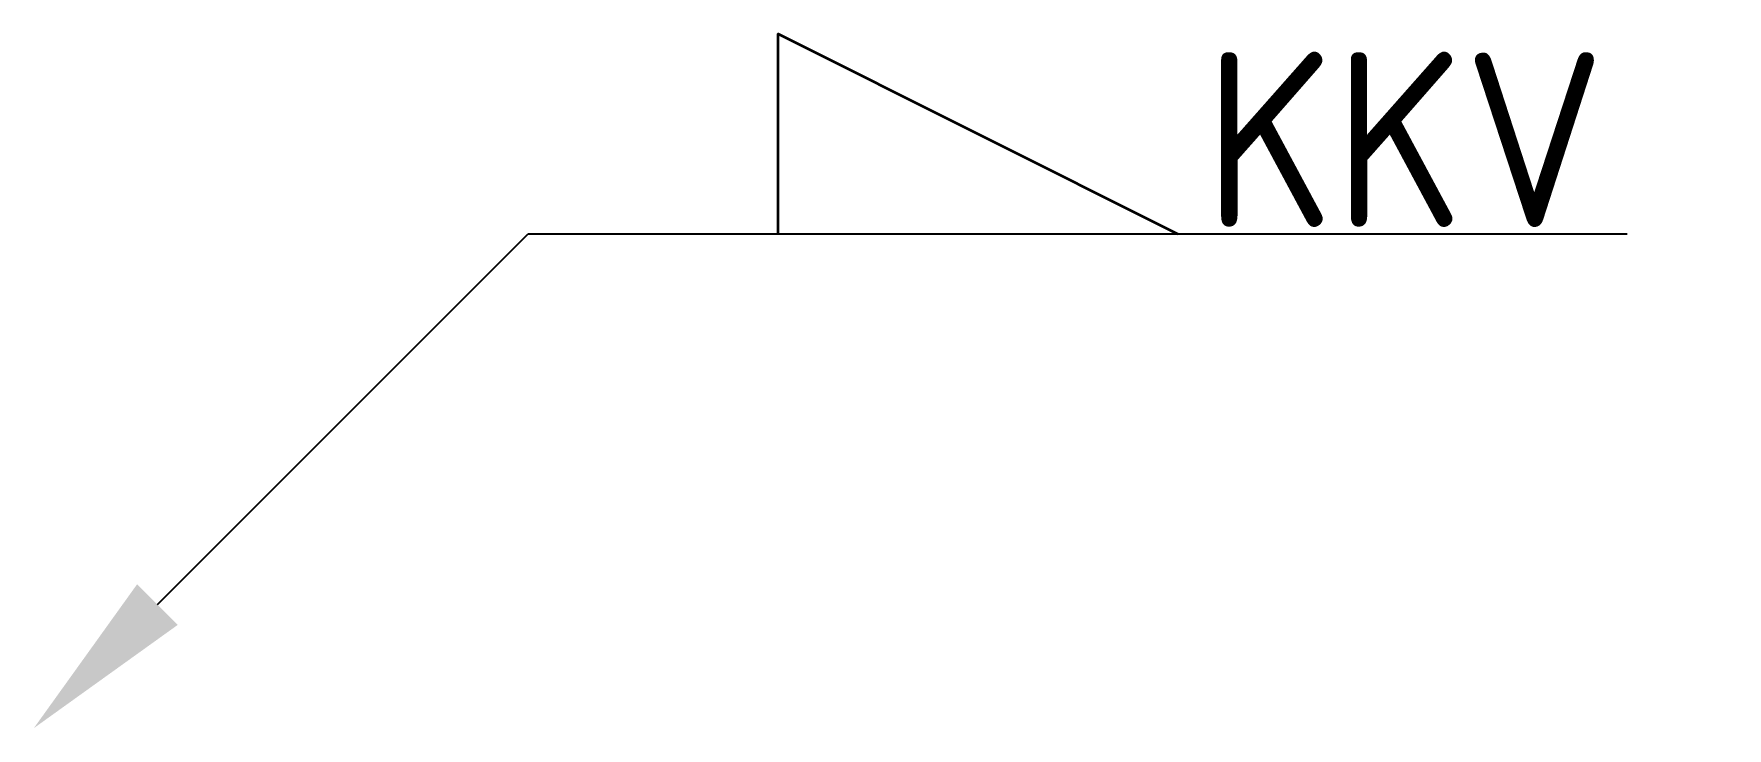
# Model space of a CAD drawing. Header units: millimetres. Extents: x 0 to 33.9, y 0 to 13.9.
import ezdxf
from ezdxf import colors
from ezdxf.entities.mleader import LeaderData, LeaderLine
from ezdxf.math import Vec2, Vec3

# ---------------------------------------------------------------- set-up
doc = ezdxf.new("R2010")
doc.units = ezdxf.units.MM
for name, color, linetype in [('0.25', 4, 'Continuous'), ('0.35', 3, 'Continuous'), ('Text Höhe 3.5', 3, 'Continuous')]:
    doc.layers.add(name, color=color, linetype=linetype)
doc.styles.add('3.5 T-Höhe', font='isocp.shx', dxfattribs={"height": 3.5})
doc.styles.add('Allgemein', font='isocp.shx')

msp = doc.modelspace()

# ---------------------------------------------------------------- linework, layer by layer
at = {"layer": '0.35', "lineweight": 35}
msp.add_lwpolyline([(14.899, 9.899), (14.899, 13.899), (22.899, 9.899)], dxfattribs=at)

# ---------------------------------------------------------------- texts
at = {"layer": 'Text Höhe 3.5', "lineweight": 35, "style": '3.5 T-Höhe'}
msp.add_attdef('KKV', (23.432, 10.033), '1:', height=3.5, dxfattribs=at)

# ---------------------------------------------------------------- leaders
at = {"layer": '0.25', "lineweight": 35}
ml = msp.add_multileader_mtext('Standard', dxfattribs=at)
ml.set_content('', color=256, style='Allgemein')
ml.set_leader_properties(color=256, linetype='Continuous', lineweight=-1)
ml.build(insert=Vec2(0, 0))
ml.multileader.update_dxf_attribs({"has_dogleg": 0, "text_right_attachment_type": 6, "dogleg_length": 0.36, "arrow_head_size": 3.5})
ctx = ml.context
ctx.base_point, ctx.char_height, ctx.arrow_head_size = Vec3(31.899, 9.899), 3.5, 3.5
ctx.right_attachment = 6
notes = []
notes.append((ctx, [(0, (1, 1, 0), (31.539, 9.899), (1, 0), 0.36, [(0, [(0, 0), (9.899, 9.899)], 0, [])])]))
ctx.mtext.insert, ctx.mtext.flow_direction = Vec3(33.899, 11.649), 5
for ctx, leaders in notes:
    for number, flags, end, landing, length, lines in leaders:
        leader = LeaderData()
        leader.index, (leader.has_last_leader_line, leader.has_dogleg_vector, leader.attachment_direction) = number, flags
        leader.last_leader_point, leader.dogleg_vector, leader.dogleg_length = Vec3(end), Vec3(landing), length
        for number, points, colour, breaks in lines:
            line = LeaderLine()
            line.index, line.vertices, line.color, line.breaks = number, Vec3.list(points), colors.encode_raw_color(colour), breaks
            leader.lines.append(line)
        ctx.leaders.append(leader)

doc.saveas('drawing.dxf')
